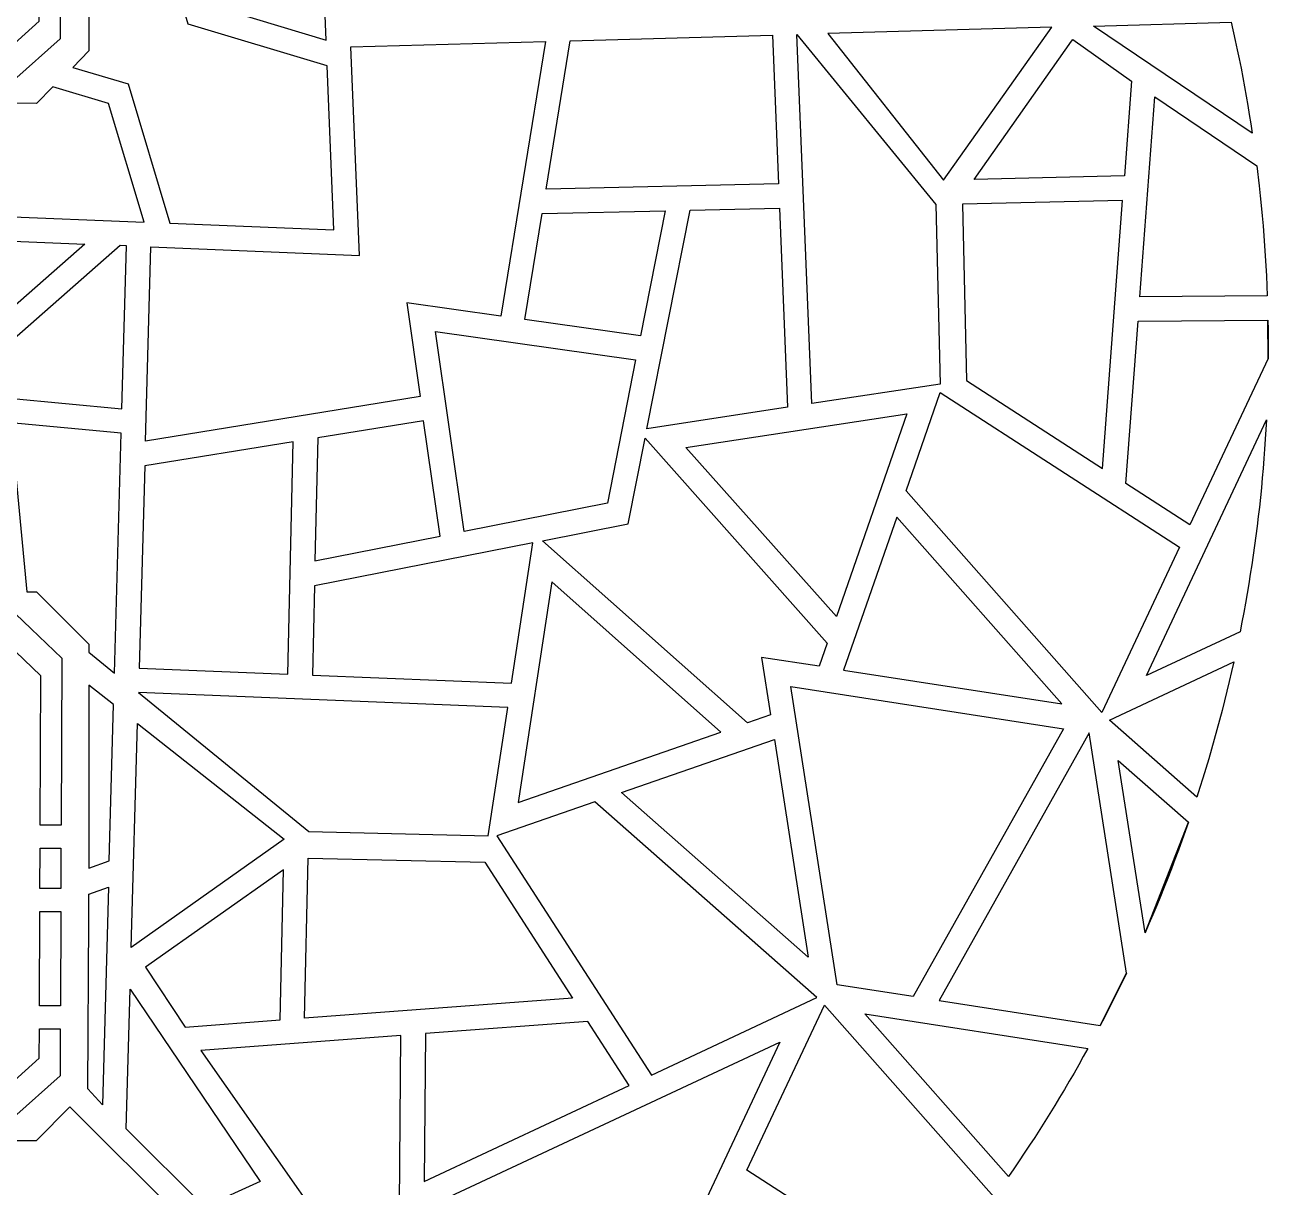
# Model space of a CAD drawing. Header units: centimetres. Extents: x 15.8 to 96.3, y -35.4 to 45.1.
# Drawn here: x 61.86 to 95.72, y -18.02 to 13.64 of the extents above; entities that cross this region are included whole.
import ezdxf

# ---------------------------------------------------------------- set-up
doc = ezdxf.new("R2010")
doc.units = ezdxf.units.CM
doc.header["$MEASUREMENT"] = 0
doc.layers.add('layer 1', color=7, linetype='Continuous')

msp = doc.modelspace()

# ---------------------------------------------------------------- linework, layer by layer
at = {"layer": 'layer 1', "color": 15}
for points, knots in [([(63.60796, 17.51733), (63.60796, 17.51733), (65.1728, 17.45312), (65.1728, 17.45312), (65.1728, 17.45312), (65.1728, 17.45312), (66.30673, 13.66268), (66.30673, 13.66268), (66.30673, 13.66268), (66.30673, 13.66268), (70.09717, 12.52706), (70.09717, 12.52706), (70.09717, 12.52706), (70.09717, 12.52706), (70.28137, 8.05897), (70.28137, 8.05897), (70.28137, 8.05897), (70.28137, 8.05897), (65.81159, 8.24148), (65.81159, 8.24148), (65.81159, 8.24148), (65.81159, 8.24148), (64.67766, 12.03361), (64.67766, 12.03361), (64.67766, 12.03361), (64.67766, 12.03361), (63.16689, 12.48144), (63.16689, 12.48144), (63.16689, 12.48144), (63.16689, 12.48144), (63.60627, 12.93602), (63.60627, 12.93602), (63.60627, 12.93602), (63.60627, 12.93602), (63.60796, 17.51733), (63.60796, 17.51733)], [0, 0, 0, 0, 0.1, 0.1, 0.1, 0.1, 0.2, 0.2, 0.2, 0.2, 0.3, 0.3, 0.3, 0.3, 0.4, 0.4, 0.4, 0.4, 0.5, 0.5, 0.5, 0.5, 0.6, 0.6, 0.6, 0.6, 0.7, 0.7, 0.7, 0.7, 0.8, 0.8, 0.8, 0.8, 1, 1, 1, 1]), ([(66.84242, 14.19668), (66.84242, 14.19668), (65.8758, 17.4227), (65.8758, 17.4227), (65.8758, 17.4227), (65.8758, 17.4227), (69.90283, 17.25878), (69.90283, 17.25878), (69.90283, 17.25878), (69.90283, 17.25878), (70.06844, 13.23006), (70.06844, 13.23006), (70.06844, 13.23006), (70.06844, 13.23006), (66.84242, 14.19668), (66.84242, 14.19668)], [0, 0, 0, 0, 0.2, 0.2, 0.2, 0.2, 0.4, 0.4, 0.4, 0.4, 0.6, 0.6, 0.6, 0.6, 1, 1, 1, 1]), ([(62.82824, 14.64907), (62.82824, 14.64907), (62.25817, 14.64907), (62.25817, 14.64907), (62.25817, 14.64907), (62.25817, 14.64907), (62.25456, 13.74665), (62.25456, 13.74665), (62.25456, 13.74665), (62.25456, 13.74665), (61.10284, 12.7106), (61.10284, 12.7106), (61.10284, 12.7106), (61.10284, 12.7106), (56.38121, 12.7106), (56.38121, 12.7106), (56.38121, 12.7106), (56.38121, 12.7106), (56.38121, 12.13263), (56.38121, 12.13263), (56.38121, 12.13263), (56.38121, 12.13263), (61.56486, 12.13263), (61.56486, 12.13263), (61.56486, 12.13263), (61.56486, 12.13263), (62.82269, 13.26413), (62.82269, 13.26413), (62.82269, 13.26413), (62.82269, 13.26413), (62.82824, 14.64907), (62.82824, 14.64907)], [0, 0, 0, 0, 0.11111111, 0.11111111, 0.11111111, 0.11111111, 0.22222222, 0.22222222, 0.22222222, 0.22222222, 0.33333333, 0.33333333, 0.33333333, 0.33333333, 0.44444444, 0.44444444, 0.44444444, 0.44444444, 0.55555556, 0.55555556, 0.55555556, 0.55555556, 0.66666667, 0.66666667, 0.66666667, 0.66666667, 0.77777778, 0.77777778, 0.77777778, 0.77777778, 1, 1, 1, 1]), ([(83.72789, 13.4075), (83.72789, 13.4075), (89.82673, 13.57987), (89.82673, 13.57987), (89.82673, 13.57987), (89.82673, 13.57987), (86.88293, 9.41596), (86.88293, 9.41596), (86.88293, 9.41596), (86.88293, 9.41596), (83.72789, 13.4075), (83.72789, 13.4075)], [0, 0, 0, 0, 0.25, 0.25, 0.25, 0.25, 0.5, 0.5, 0.5, 0.5, 1, 1, 1, 1]), ([(95.2851, 10.69014), (95.2851, 10.69014), (95.24792, 10.94363), (95.24792, 10.94363), (95.24792, 10.94363), (95.24792, 10.94363), (95.20737, 11.19711), (95.20737, 11.19711), (95.20737, 11.19711), (95.20737, 11.19711), (95.16681, 11.4506), (95.16681, 11.4506), (95.16681, 11.4506), (95.16681, 11.4506), (95.12118, 11.70408), (95.12118, 11.70408), (95.12118, 11.70408), (95.12118, 11.70408), (95.07556, 11.95757), (95.07556, 11.95757), (95.07556, 11.95757), (95.07556, 11.95757), (95.02993, 12.20767), (95.02993, 12.20767), (95.02993, 12.20767), (95.02993, 12.20767), (94.98092, 12.46116), (94.98092, 12.46116), (94.98092, 12.46116), (94.98092, 12.46116), (94.93191, 12.71464), (94.93191, 12.71464), (94.93191, 12.71464), (94.93191, 12.71464), (94.87784, 12.96475), (94.87784, 12.96475), (94.87784, 12.96475), (94.87784, 12.96475), (94.82545, 13.21654), (94.82545, 13.21654), (94.82545, 13.21654), (94.82545, 13.21654), (94.71392, 13.71675), (94.71392, 13.71675), (94.71392, 13.71675), (94.71392, 13.71675), (90.96572, 13.61198), (90.96572, 13.61198), (90.96572, 13.61198), (90.96572, 13.61198), (95.2851, 10.69014), (95.2851, 10.69014)], [0, 0, 0, 0, 0.07142857, 0.07142857, 0.07142857, 0.07142857, 0.14285714, 0.14285714, 0.14285714, 0.14285714, 0.21428571, 0.21428571, 0.21428571, 0.21428571, 0.28571429, 0.28571429, 0.28571429, 0.28571429, 0.35714286, 0.35714286, 0.35714286, 0.35714286, 0.42857143, 0.42857143, 0.42857143, 0.42857143, 0.5, 0.5, 0.5, 0.5, 0.57142857, 0.57142857, 0.57142857, 0.57142857, 0.64285714, 0.64285714, 0.64285714, 0.64285714, 0.71428571, 0.71428571, 0.71428571, 0.71428571, 0.78571429, 0.78571429, 0.78571429, 0.78571429, 0.85714286, 0.85714286, 0.85714286, 0.85714286, 1, 1, 1, 1]), ([(82.38442, 9.31288), (82.38442, 9.31288), (82.21881, 13.36525), (82.21881, 13.36525), (82.21881, 13.36525), (82.21881, 13.36525), (76.71312, 13.20978), (76.71312, 13.20978), (76.71312, 13.20978), (76.71312, 13.20978), (76.05744, 9.16755), (76.05744, 9.16755), (76.05744, 9.16755), (76.05744, 9.16755), (82.38442, 9.31288), (82.38442, 9.31288)], [0, 0, 0, 0, 0.2, 0.2, 0.2, 0.2, 0.4, 0.4, 0.4, 0.4, 0.6, 0.6, 0.6, 0.6, 1, 1, 1, 1]), ([(83.29189, 3.32557), (83.29189, 3.32557), (86.78491, 3.85788), (86.78491, 3.85788), (86.78491, 3.85788), (86.78491, 3.85788), (86.67338, 8.74507), (86.67338, 8.74507), (86.67338, 8.74507), (86.67338, 8.74507), (82.88463, 13.38384), (82.88463, 13.38384), (82.88463, 13.38384), (82.88463, 13.38384), (83.29189, 3.32557), (83.29189, 3.32557)], [0, 0, 0, 0, 0.2, 0.2, 0.2, 0.2, 0.4, 0.4, 0.4, 0.4, 0.6, 0.6, 0.6, 0.6, 1, 1, 1, 1]), ([(90.36919, 13.19626), (90.36919, 13.19626), (87.71098, 9.43455), (87.71098, 9.43455), (87.71098, 9.43455), (87.71098, 9.43455), (91.80391, 9.52918), (91.80391, 9.52918), (91.80391, 9.52918), (91.80391, 9.52918), (91.99825, 12.11135), (91.99825, 12.11135), (91.99825, 12.11135), (91.99825, 12.11135), (90.40299, 13.2402), (90.40299, 13.2402), (90.40299, 13.2402), (90.40299, 13.2402), (90.36919, 13.19626), (90.36919, 13.19626)], [0, 0, 0, 0, 0.16666667, 0.16666667, 0.16666667, 0.16666667, 0.33333333, 0.33333333, 0.33333333, 0.33333333, 0.5, 0.5, 0.5, 0.5, 0.66666667, 0.66666667, 0.66666667, 0.66666667, 1, 1, 1, 1]), ([(74.8255, 5.7117), (74.8255, 5.7117), (76.03716, 13.19119), (76.03716, 13.19119), (76.03716, 13.19119), (76.03716, 13.19119), (70.74271, 13.04417), (70.74271, 13.04417), (70.74271, 13.04417), (70.74271, 13.04417), (70.97591, 7.36442), (70.97591, 7.36442), (70.97591, 7.36442), (70.97591, 7.36442), (65.29617, 7.59763), (65.29617, 7.59763), (65.29617, 7.59763), (65.29617, 7.59763), (65.14915, 2.30318), (65.14915, 2.30318), (65.14915, 2.30318), (65.14915, 2.30318), (72.63033, 3.51653), (72.63033, 3.51653), (72.63033, 3.51653), (72.63033, 3.51653), (72.26362, 6.07503), (72.26362, 6.07503), (72.26362, 6.07503), (72.26362, 6.07503), (74.8255, 5.7117), (74.8255, 5.7117)], [0, 0, 0, 0, 0.11111111, 0.11111111, 0.11111111, 0.11111111, 0.22222222, 0.22222222, 0.22222222, 0.22222222, 0.33333333, 0.33333333, 0.33333333, 0.33333333, 0.44444444, 0.44444444, 0.44444444, 0.44444444, 0.55555556, 0.55555556, 0.55555556, 0.55555556, 0.66666667, 0.66666667, 0.66666667, 0.66666667, 0.77777778, 0.77777778, 0.77777778, 0.77777778, 1, 1, 1, 1]), ([(62.62613, 11.95926), (62.62613, 11.95926), (64.14366, 11.49961), (64.14366, 11.49961), (64.14366, 11.49961), (64.14366, 11.49961), (65.11028, 8.2719), (65.11028, 8.2719), (65.11028, 8.2719), (65.11028, 8.2719), (61.08156, 8.43582), (61.08156, 8.43582), (61.08156, 8.43582), (61.08156, 8.43582), (60.96665, 11.50636), (60.96665, 11.50636), (60.96665, 11.50636), (60.96665, 11.50636), (60.96665, 11.50636), (60.96665, 11.50636), (60.96665, 11.50636), (60.96665, 11.50636), (61.22013, 11.50636), (61.22013, 11.50636), (61.22013, 11.50636), (61.22013, 11.50636), (61.22013, 11.50636), (61.22013, 11.50636), (61.22013, 11.50636), (61.22013, 11.50636), (61.55811, 11.50636), (61.55811, 11.50636), (61.55811, 11.50636), (61.55811, 11.50636), (61.55811, 11.50636), (61.55811, 11.50636), (61.55811, 11.50636), (61.55811, 11.50636), (62.17661, 11.50468), (62.17661, 11.50468), (62.17661, 11.50468), (62.17661, 11.50468), (62.62613, 11.95926), (62.62613, 11.95926)], [0, 0, 0, 0, 0.08333333, 0.08333333, 0.08333333, 0.08333333, 0.16666667, 0.16666667, 0.16666667, 0.16666667, 0.25, 0.25, 0.25, 0.25, 0.33333333, 0.33333333, 0.33333333, 0.33333333, 0.41666667, 0.41666667, 0.41666667, 0.41666667, 0.5, 0.5, 0.5, 0.5, 0.58333333, 0.58333333, 0.58333333, 0.58333333, 0.66666667, 0.66666667, 0.66666667, 0.66666667, 0.75, 0.75, 0.75, 0.75, 0.83333333, 0.83333333, 0.83333333, 0.83333333, 1, 1, 1, 1]), ([(95.69575, 6.26261), (95.69575, 6.26261), (95.68392, 6.53468), (95.68392, 6.53468), (95.68392, 6.53468), (95.68392, 6.53468), (95.67209, 6.80845), (95.67209, 6.80845), (95.67209, 6.80845), (95.67209, 6.80845), (95.65688, 7.08052), (95.65688, 7.08052), (95.65688, 7.08052), (95.65688, 7.08052), (95.63998, 7.35428), (95.63998, 7.35428), (95.63998, 7.35428), (95.63998, 7.35428), (95.62139, 7.62805), (95.62139, 7.62805), (95.62139, 7.62805), (95.62139, 7.62805), (95.60111, 7.90012), (95.60111, 7.90012), (95.60111, 7.90012), (95.60111, 7.90012), (95.58083, 8.1722), (95.58083, 8.1722), (95.58083, 8.1722), (95.58083, 8.1722), (95.55549, 8.44427), (95.55549, 8.44427), (95.55549, 8.44427), (95.55549, 8.44427), (95.53014, 8.71803), (95.53014, 8.71803), (95.53014, 8.71803), (95.53014, 8.71803), (95.50141, 8.99011), (95.50141, 8.99011), (95.50141, 8.99011), (95.50141, 8.99011), (95.47437, 9.26049), (95.47437, 9.26049), (95.47437, 9.26049), (95.47437, 9.26049), (95.40847, 9.80464), (95.40847, 9.80464), (95.40847, 9.80464), (95.40847, 9.80464), (92.63365, 11.68211), (92.63365, 11.68211), (92.63365, 11.68211), (92.63365, 11.68211), (92.2247, 6.23557), (92.2247, 6.23557), (92.2247, 6.23557), (92.2247, 6.23557), (95.69575, 6.26261), (95.69575, 6.26261)], [0, 0, 0, 0, 0.0625, 0.0625, 0.0625, 0.0625, 0.125, 0.125, 0.125, 0.125, 0.1875, 0.1875, 0.1875, 0.1875, 0.25, 0.25, 0.25, 0.25, 0.3125, 0.3125, 0.3125, 0.3125, 0.375, 0.375, 0.375, 0.375, 0.4375, 0.4375, 0.4375, 0.4375, 0.5, 0.5, 0.5, 0.5, 0.5625, 0.5625, 0.5625, 0.5625, 0.625, 0.625, 0.625, 0.625, 0.6875, 0.6875, 0.6875, 0.6875, 0.75, 0.75, 0.75, 0.75, 0.8125, 0.8125, 0.8125, 0.8125, 0.875, 0.875, 0.875, 0.875, 1, 1, 1, 1]), ([(60.44109, 7.79704), (60.44109, 7.79704), (60.31773, 10.85406), (60.31773, 10.85406), (60.31773, 10.85406), (60.31773, 10.85406), (54.31183, 4.02349), (54.31183, 4.02349), (54.31183, 4.02349), (54.31183, 4.02349), (56.22141, 3.57567), (56.22141, 3.57567), (56.22141, 3.57567), (56.22141, 3.57567), (56.66755, 1.66609), (56.66755, 1.66609), (56.66755, 1.66609), (56.66755, 1.66609), (63.49811, 7.6703), (63.49811, 7.6703), (63.49811, 7.6703), (63.49811, 7.6703), (60.44109, 7.79704), (60.44109, 7.79704)], [0, 0, 0, 0, 0.14285714, 0.14285714, 0.14285714, 0.14285714, 0.28571429, 0.28571429, 0.28571429, 0.28571429, 0.42857143, 0.42857143, 0.42857143, 0.42857143, 0.57142857, 0.57142857, 0.57142857, 0.57142857, 0.71428571, 0.71428571, 0.71428571, 0.71428571, 1, 1, 1, 1]), ([(87.40004, 8.76197), (87.40004, 8.76197), (91.7549, 8.86167), (91.7549, 8.86167), (91.7549, 8.86167), (91.7549, 8.86167), (91.20907, 1.55962), (91.20907, 1.55962), (91.20907, 1.55962), (91.20907, 1.55962), (87.50988, 3.95421), (87.50988, 3.95421), (87.50988, 3.95421), (87.50988, 3.95421), (87.40004, 8.76197), (87.40004, 8.76197)], [0, 0, 0, 0, 0.2, 0.2, 0.2, 0.2, 0.4, 0.4, 0.4, 0.4, 0.6, 0.6, 0.6, 0.6, 1, 1, 1, 1]), ([(78.62608, 5.17094), (78.62608, 5.17094), (79.29866, 8.57777), (79.29866, 8.57777), (79.29866, 8.57777), (79.29866, 8.57777), (75.94929, 8.50004), (75.94929, 8.50004), (75.94929, 8.50004), (75.94929, 8.50004), (75.48287, 5.61707), (75.48287, 5.61707), (75.48287, 5.61707), (75.48287, 5.61707), (78.62608, 5.17094), (78.62608, 5.17094)], [0, 0, 0, 0, 0.2, 0.2, 0.2, 0.2, 0.4, 0.4, 0.4, 0.4, 0.6, 0.6, 0.6, 0.6, 1, 1, 1, 1]), ([(82.62945, 3.22586), (82.62945, 3.22586), (82.40977, 8.64706), (82.40977, 8.64706), (82.40977, 8.64706), (82.40977, 8.64706), (79.97969, 8.59298), (79.97969, 8.59298), (79.97969, 8.59298), (79.97969, 8.59298), (78.80352, 2.64285), (78.80352, 2.64285), (78.80352, 2.64285), (78.80352, 2.64285), (82.62945, 3.22586), (82.62945, 3.22586)], [0, 0, 0, 0, 0.2, 0.2, 0.2, 0.2, 0.4, 0.4, 0.4, 0.4, 0.6, 0.6, 0.6, 0.6, 1, 1, 1, 1]), ([(64.46136, 7.63312), (64.46136, 7.63312), (64.63373, 7.62467), (64.63373, 7.62467), (64.63373, 7.62467), (64.63373, 7.62467), (64.50867, 3.18531), (64.50867, 3.18531), (64.50867, 3.18531), (64.50867, 3.18531), (59.89694, 3.6213), (59.89694, 3.6213), (59.89694, 3.6213), (59.89694, 3.6213), (64.46136, 7.63312), (64.46136, 7.63312)], [0, 0, 0, 0, 0.2, 0.2, 0.2, 0.2, 0.4, 0.4, 0.4, 0.4, 0.6, 0.6, 0.6, 0.6, 1, 1, 1, 1]), ([(95.71265, 5.59679), (95.71265, 5.59679), (92.17738, 5.56975), (92.17738, 5.56975), (92.17738, 5.56975), (92.17738, 5.56975), (91.84616, 1.14898), (91.84616, 1.14898), (91.84616, 1.14898), (91.84616, 1.14898), (93.59013, 0.02013), (93.59013, 0.02013), (93.59013, 0.02013), (93.59013, 0.02013), (95.71772, 4.55074), (95.71772, 4.55074), (95.71772, 4.55074), (95.71772, 4.55074), (95.71265, 5.59679), (95.71265, 5.59679)], [0, 0, 0, 0, 0.16666667, 0.16666667, 0.16666667, 0.16666667, 0.33333333, 0.33333333, 0.33333333, 0.33333333, 0.5, 0.5, 0.5, 0.5, 0.66666667, 0.66666667, 0.66666667, 0.66666667, 1, 1, 1, 1]), ([(95.71772, 4.55074), (95.71772, 4.55074), (95.71941, 4.81268), (95.71941, 4.81268), (95.71941, 4.81268), (95.71941, 4.81268), (95.71772, 5.07292), (95.71772, 5.07292), (95.71772, 5.07292), (95.71772, 5.07292), (95.71603, 5.33655), (95.71603, 5.33655), (95.71603, 5.33655), (95.71603, 5.33655), (95.71096, 5.59679), (95.71096, 5.59679), (95.71096, 5.59679), (95.71096, 5.59679), (95.71772, 4.55074), (95.71772, 4.55074)], [0, 0, 0, 0, 0.16666667, 0.16666667, 0.16666667, 0.16666667, 0.33333333, 0.33333333, 0.33333333, 0.33333333, 0.5, 0.5, 0.5, 0.5, 0.66666667, 0.66666667, 0.66666667, 0.66666667, 1, 1, 1, 1]), ([(78.49596, 4.51526), (78.49596, 4.51526), (73.04942, 5.29261), (73.04942, 5.29261), (73.04942, 5.29261), (73.04942, 5.29261), (73.82508, -0.15562), (73.82508, -0.15562), (73.82508, -0.15562), (73.82508, -0.15562), (77.72706, 0.61328), (77.72706, 0.61328), (77.72706, 0.61328), (77.72706, 0.61328), (78.49596, 4.51526), (78.49596, 4.51526)], [0, 0, 0, 0, 0.2, 0.2, 0.2, 0.2, 0.4, 0.4, 0.4, 0.4, 0.6, 0.6, 0.6, 0.6, 1, 1, 1, 1]), ([(86.78998, 3.62637), (86.78998, 3.62637), (85.86054, 0.95295), (85.86054, 0.95295), (85.86054, 0.95295), (85.86054, 0.95295), (91.19217, -5.08844), (91.19217, -5.08844), (91.19217, -5.08844), (91.19217, -5.08844), (93.30623, -0.58655), (93.30623, -0.58655), (93.30623, -0.58655), (93.30623, -0.58655), (86.78998, 3.62637), (86.78998, 3.62637)], [0, 0, 0, 0, 0.2, 0.2, 0.2, 0.2, 0.4, 0.4, 0.4, 0.4, 0.6, 0.6, 0.6, 0.6, 1, 1, 1, 1]), ([(61.91806, -1.80158), (61.91806, -1.80158), (61.477, 2.80339), (61.477, 2.80339), (61.477, 2.80339), (61.477, 2.80339), (64.48839, 2.5178), (64.48839, 2.5178), (64.48839, 2.5178), (64.48839, 2.5178), (64.30589, -4.01366), (64.30589, -4.01366), (64.30589, -4.01366), (64.30589, -4.01366), (63.60627, -3.44248), (63.60627, -3.44248), (63.60627, -3.44248), (63.60627, -3.44248), (63.60627, -3.23124), (63.60627, -3.23124), (63.60627, -3.23124), (63.60627, -3.23124), (62.17661, -1.80158), (62.17661, -1.80158), (62.17661, -1.80158), (62.17661, -1.80158), (61.91806, -1.80158), (61.91806, -1.80158)], [0, 0, 0, 0, 0.125, 0.125, 0.125, 0.125, 0.25, 0.25, 0.25, 0.25, 0.375, 0.375, 0.375, 0.375, 0.5, 0.5, 0.5, 0.5, 0.625, 0.625, 0.625, 0.625, 0.75, 0.75, 0.75, 0.75, 1, 1, 1, 1]), ([(73.17109, -0.28406), (73.17109, -0.28406), (69.76257, -0.95833), (69.76257, -0.95833), (69.76257, -0.95833), (69.76257, -0.95833), (69.83861, 2.38936), (69.83861, 2.38936), (69.83861, 2.38936), (69.83861, 2.38936), (72.72327, 2.85578), (72.72327, 2.85578), (72.72327, 2.85578), (72.72327, 2.85578), (73.17109, -0.28406), (73.17109, -0.28406)], [0, 0, 0, 0, 0.2, 0.2, 0.2, 0.2, 0.4, 0.4, 0.4, 0.4, 0.6, 0.6, 0.6, 0.6, 1, 1, 1, 1]), ([(85.8842, 3.04673), (85.8842, 3.04673), (79.86647, 2.13081), (79.86647, 2.13081), (79.86647, 2.13081), (79.86647, 2.13081), (83.96278, -2.47754), (83.96278, -2.47754), (83.96278, -2.47754), (83.96278, -2.47754), (85.8842, 3.04673), (85.8842, 3.04673)], [0, 0, 0, 0, 0.25, 0.25, 0.25, 0.25, 0.5, 0.5, 0.5, 0.5, 1, 1, 1, 1]), ([(94.95557, -2.88988), (94.95557, -2.88988), (95.00627, -2.62963), (95.00627, -2.62963), (95.00627, -2.62963), (95.00627, -2.62963), (95.05528, -2.3677), (95.05528, -2.3677), (95.05528, -2.3677), (95.05528, -2.3677), (95.10259, -2.10915), (95.10259, -2.10915), (95.10259, -2.10915), (95.10259, -2.10915), (95.14822, -1.84721), (95.14822, -1.84721), (95.14822, -1.84721), (95.14822, -1.84721), (95.19216, -1.58697), (95.19216, -1.58697), (95.19216, -1.58697), (95.19216, -1.58697), (95.23441, -1.32503), (95.23441, -1.32503), (95.23441, -1.32503), (95.23441, -1.32503), (95.27496, -1.06479), (95.27496, -1.06479), (95.27496, -1.06479), (95.27496, -1.06479), (95.31383, -0.80285), (95.31383, -0.80285), (95.31383, -0.80285), (95.31383, -0.80285), (95.35101, -0.54092), (95.35101, -0.54092), (95.35101, -0.54092), (95.35101, -0.54092), (95.38481, -0.27899), (95.38481, -0.27899), (95.38481, -0.27899), (95.38481, -0.27899), (95.4186, -0.01705), (95.4186, -0.01705), (95.4186, -0.01705), (95.4186, -0.01705), (95.45071, 0.24657), (95.45071, 0.24657), (95.45071, 0.24657), (95.45071, 0.24657), (95.48113, 0.50851), (95.48113, 0.50851), (95.48113, 0.50851), (95.48113, 0.50851), (95.50817, 0.77213), (95.50817, 0.77213), (95.50817, 0.77213), (95.50817, 0.77213), (95.53521, 1.03406), (95.53521, 1.03406), (95.53521, 1.03406), (95.53521, 1.03406), (95.56056, 1.29938), (95.56056, 1.29938), (95.56056, 1.29938), (95.56056, 1.29938), (95.58252, 1.56131), (95.58252, 1.56131), (95.58252, 1.56131), (95.58252, 1.56131), (95.6028, 1.82663), (95.6028, 1.82663), (95.6028, 1.82663), (95.6028, 1.82663), (95.62308, 2.08856), (95.62308, 2.08856), (95.62308, 2.08856), (95.62308, 2.08856), (95.63998, 2.35388), (95.63998, 2.35388), (95.63998, 2.35388), (95.63998, 2.35388), (95.65688, 2.6175), (95.65688, 2.6175), (95.65688, 2.6175), (95.65688, 2.6175), (95.6704, 2.88112), (95.6704, 2.88112), (95.6704, 2.88112), (95.6704, 2.88112), (92.41059, -4.07957), (92.41059, -4.07957), (92.41059, -4.07957), (92.41059, -4.07957), (94.95557, -2.88819), (94.95557, -2.88819), (94.95557, -2.88819), (94.95557, -2.88819), (94.95557, -2.88988), (94.95557, -2.88988)], [0, 0, 0, 0, 0.03846154, 0.03846154, 0.03846154, 0.03846154, 0.07692308, 0.07692308, 0.07692308, 0.07692308, 0.11538462, 0.11538462, 0.11538462, 0.11538462, 0.15384615, 0.15384615, 0.15384615, 0.15384615, 0.19230769, 0.19230769, 0.19230769, 0.19230769, 0.23076923, 0.23076923, 0.23076923, 0.23076923, 0.26923077, 0.26923077, 0.26923077, 0.26923077, 0.30769231, 0.30769231, 0.30769231, 0.30769231, 0.34615385, 0.34615385, 0.34615385, 0.34615385, 0.38461538, 0.38461538, 0.38461538, 0.38461538, 0.42307692, 0.42307692, 0.42307692, 0.42307692, 0.46153846, 0.46153846, 0.46153846, 0.46153846, 0.5, 0.5, 0.5, 0.5, 0.53846154, 0.53846154, 0.53846154, 0.53846154, 0.57692308, 0.57692308, 0.57692308, 0.57692308, 0.61538462, 0.61538462, 0.61538462, 0.61538462, 0.65384615, 0.65384615, 0.65384615, 0.65384615, 0.69230769, 0.69230769, 0.69230769, 0.69230769, 0.73076923, 0.73076923, 0.73076923, 0.73076923, 0.76923077, 0.76923077, 0.76923077, 0.76923077, 0.80769231, 0.80769231, 0.80769231, 0.80769231, 0.84615385, 0.84615385, 0.84615385, 0.84615385, 0.88461538, 0.88461538, 0.88461538, 0.88461538, 0.92307692, 0.92307692, 0.92307692, 0.92307692, 1, 1, 1, 1]), ([(83.71268, -3.19744), (83.71268, -3.19744), (78.75283, 2.3826), (78.75283, 2.3826), (78.75283, 2.3826), (78.75283, 2.3826), (78.29148, 0.04885), (78.29148, 0.04885), (78.29148, 0.04885), (78.29148, 0.04885), (75.95773, -0.41249), (75.95773, -0.41249), (75.95773, -0.41249), (75.95773, -0.41249), (81.53778, -5.37234), (81.53778, -5.37234), (81.53778, -5.37234), (81.53778, -5.37234), (82.1698, -5.15265), (82.1698, -5.15265), (82.1698, -5.15265), (82.1698, -5.15265), (81.92646, -3.58612), (81.92646, -3.58612), (81.92646, -3.58612), (81.92646, -3.58612), (83.4913, -3.82946), (83.4913, -3.82946), (83.4913, -3.82946), (83.4913, -3.82946), (83.71268, -3.19744), (83.71268, -3.19744)], [0, 0, 0, 0, 0.11111111, 0.11111111, 0.11111111, 0.11111111, 0.22222222, 0.22222222, 0.22222222, 0.22222222, 0.33333333, 0.33333333, 0.33333333, 0.33333333, 0.44444444, 0.44444444, 0.44444444, 0.44444444, 0.55555556, 0.55555556, 0.55555556, 0.55555556, 0.66666667, 0.66666667, 0.66666667, 0.66666667, 0.77777778, 0.77777778, 0.77777778, 0.77777778, 1, 1, 1, 1]), ([(69.02746, -4.04408), (69.02746, -4.04408), (64.9734, -3.87847), (64.9734, -3.87847), (64.9734, -3.87847), (64.9734, -3.87847), (65.12887, 1.62891), (65.12887, 1.62891), (65.12887, 1.62891), (65.12887, 1.62891), (69.17279, 2.28121), (69.17279, 2.28121), (69.17279, 2.28121), (69.17279, 2.28121), (69.02746, -4.04408), (69.02746, -4.04408)], [0, 0, 0, 0, 0.2, 0.2, 0.2, 0.2, 0.4, 0.4, 0.4, 0.4, 0.6, 0.6, 0.6, 0.6, 1, 1, 1, 1]), ([(90.09711, -4.85185), (90.09711, -4.85185), (84.1605, -3.93255), (84.1605, -3.93255), (84.1605, -3.93255), (84.1605, -3.93255), (85.60874, 0.23136), (85.60874, 0.23136), (85.60874, 0.23136), (85.60874, 0.23136), (90.09711, -4.85185), (90.09711, -4.85185)], [0, 0, 0, 0, 0.25, 0.25, 0.25, 0.25, 0.5, 0.5, 0.5, 0.5, 1, 1, 1, 1]), ([(75.11617, -4.28912), (75.11617, -4.28912), (69.69328, -4.06943), (69.69328, -4.06943), (69.69328, -4.06943), (69.69328, -4.06943), (69.74736, -1.63935), (69.74736, -1.63935), (69.74736, -1.63935), (69.74736, -1.63935), (75.69918, -0.46657), (75.69918, -0.46657), (75.69918, -0.46657), (75.69918, -0.46657), (75.11617, -4.28912), (75.11617, -4.28912)], [0, 0, 0, 0, 0.2, 0.2, 0.2, 0.2, 0.4, 0.4, 0.4, 0.4, 0.6, 0.6, 0.6, 0.6, 1, 1, 1, 1]), ([(75.29529, -7.54386), (75.29529, -7.54386), (76.20953, -1.52613), (76.20953, -1.52613), (76.20953, -1.52613), (76.20953, -1.52613), (80.81619, -5.62244), (80.81619, -5.62244), (80.81619, -5.62244), (80.81619, -5.62244), (75.29529, -7.54386), (75.29529, -7.54386)], [0, 0, 0, 0, 0.25, 0.25, 0.25, 0.25, 0.5, 0.5, 0.5, 0.5, 1, 1, 1, 1]), ([(62.27996, -8.15538), (62.27996, -8.15538), (62.85002, -8.15538), (62.85002, -8.15538), (62.85002, -8.15538), (62.85002, -8.15538), (62.86821, -3.6101), (62.86821, -3.6101), (62.86821, -3.6101), (62.86821, -3.6101), (61.61452, -2.41272), (61.61452, -2.41272), (61.61452, -2.41272), (61.61452, -2.41272), (59.6312, -2.41272), (59.6312, -2.41272), (59.6312, -2.41272), (59.6312, -2.41272), (59.6312, -2.99069), (59.6312, -2.99069), (59.6312, -2.99069), (59.6312, -2.99069), (61.1483, -2.99069), (61.1483, -2.99069), (61.1483, -2.99069), (61.1483, -2.99069), (62.29624, -4.08707), (62.29624, -4.08707), (62.29624, -4.08707), (62.29624, -4.08707), (62.27996, -8.15538), (62.27996, -8.15538)], [0, 0, 0, 0, 0.11111111, 0.11111111, 0.11111111, 0.11111111, 0.22222222, 0.22222222, 0.22222222, 0.22222222, 0.33333333, 0.33333333, 0.33333333, 0.33333333, 0.44444444, 0.44444444, 0.44444444, 0.44444444, 0.55555556, 0.55555556, 0.55555556, 0.55555556, 0.66666667, 0.66666667, 0.66666667, 0.66666667, 0.77777778, 0.77777778, 0.77777778, 0.77777778, 1, 1, 1, 1]), ([(93.77771, -7.39515), (93.77771, -7.39515), (93.86052, -7.1349), (93.86052, -7.1349), (93.86052, -7.1349), (93.86052, -7.1349), (93.94332, -6.87466), (93.94332, -6.87466), (93.94332, -6.87466), (93.94332, -6.87466), (94.02275, -6.61273), (94.02275, -6.61273), (94.02275, -6.61273), (94.02275, -6.61273), (94.10217, -6.35248), (94.10217, -6.35248), (94.10217, -6.35248), (94.10217, -6.35248), (94.17822, -6.08886), (94.17822, -6.08886), (94.17822, -6.08886), (94.17822, -6.08886), (94.25088, -5.82861), (94.25088, -5.82861), (94.25088, -5.82861), (94.25088, -5.82861), (94.32524, -5.56499), (94.32524, -5.56499), (94.32524, -5.56499), (94.32524, -5.56499), (94.39622, -5.30136), (94.39622, -5.30136), (94.39622, -5.30136), (94.39622, -5.30136), (94.46381, -5.03605), (94.46381, -5.03605), (94.46381, -5.03605), (94.46381, -5.03605), (94.5331, -4.77243), (94.5331, -4.77243), (94.5331, -4.77243), (94.5331, -4.77243), (94.59731, -4.50711), (94.59731, -4.50711), (94.59731, -4.50711), (94.59731, -4.50711), (94.65984, -4.24349), (94.65984, -4.24349), (94.65984, -4.24349), (94.65984, -4.24349), (94.72237, -3.97648), (94.72237, -3.97648), (94.72237, -3.97648), (94.72237, -3.97648), (94.78151, -3.71117), (94.78151, -3.71117), (94.78151, -3.71117), (94.78151, -3.71117), (91.40172, -5.29798), (91.40172, -5.29798), (91.40172, -5.29798), (91.40172, -5.29798), (93.77771, -7.39515), (93.77771, -7.39515)], [0, 0, 0, 0, 0.05882353, 0.05882353, 0.05882353, 0.05882353, 0.11764706, 0.11764706, 0.11764706, 0.11764706, 0.17647059, 0.17647059, 0.17647059, 0.17647059, 0.23529412, 0.23529412, 0.23529412, 0.23529412, 0.29411765, 0.29411765, 0.29411765, 0.29411765, 0.35294118, 0.35294118, 0.35294118, 0.35294118, 0.41176471, 0.41176471, 0.41176471, 0.41176471, 0.47058824, 0.47058824, 0.47058824, 0.47058824, 0.52941176, 0.52941176, 0.52941176, 0.52941176, 0.58823529, 0.58823529, 0.58823529, 0.58823529, 0.64705882, 0.64705882, 0.64705882, 0.64705882, 0.70588235, 0.70588235, 0.70588235, 0.70588235, 0.76470588, 0.76470588, 0.76470588, 0.76470588, 0.82352941, 0.82352941, 0.82352941, 0.82352941, 0.88235294, 0.88235294, 0.88235294, 0.88235294, 1, 1, 1, 1]), ([(63.60627, -4.33981), (63.60627, -4.33981), (64.28054, -4.87382), (64.28054, -4.87382), (64.28054, -4.87382), (64.28054, -4.87382), (64.16055, -9.12729), (64.16055, -9.12729), (64.16055, -9.12729), (64.16055, -9.12729), (63.60627, -9.33177), (63.60627, -9.33177), (63.60627, -9.33177), (63.60627, -9.33177), (63.60627, -8.68116), (63.60627, -8.68116), (63.60627, -8.68116), (63.60627, -8.68116), (63.60627, -4.87551), (63.60627, -4.87551), (63.60627, -4.87551), (63.60627, -4.87551), (63.60627, -4.33981), (63.60627, -4.33981)], [0, 0, 0, 0, 0.14285714, 0.14285714, 0.14285714, 0.14285714, 0.28571429, 0.28571429, 0.28571429, 0.28571429, 0.42857143, 0.42857143, 0.42857143, 0.42857143, 0.57142857, 0.57142857, 0.57142857, 0.57142857, 0.71428571, 0.71428571, 0.71428571, 0.71428571, 1, 1, 1, 1]), ([(86.05657, -12.82817), (86.05657, -12.82817), (90.14612, -5.53288), (90.14612, -5.53288), (90.14612, -5.53288), (90.14612, -5.53288), (82.7224, -4.38206), (82.7224, -4.38206), (82.7224, -4.38206), (82.7224, -4.38206), (83.98137, -12.50709), (83.98137, -12.50709), (83.98137, -12.50709), (83.98137, -12.50709), (86.05657, -12.82817), (86.05657, -12.82817)], [0, 0, 0, 0, 0.2, 0.2, 0.2, 0.2, 0.4, 0.4, 0.4, 0.4, 0.6, 0.6, 0.6, 0.6, 1, 1, 1, 1]), ([(74.48414, -8.44458), (74.48414, -8.44458), (69.59527, -8.33304), (69.59527, -8.33304), (69.59527, -8.33304), (69.59527, -8.33304), (64.9565, -4.54429), (64.9565, -4.54429), (64.9565, -4.54429), (64.9565, -4.54429), (75.01477, -4.95156), (75.01477, -4.95156), (75.01477, -4.95156), (75.01477, -4.95156), (74.48414, -8.44458), (74.48414, -8.44458)], [0, 0, 0, 0, 0.2, 0.2, 0.2, 0.2, 0.4, 0.4, 0.4, 0.4, 0.6, 0.6, 0.6, 0.6, 1, 1, 1, 1]), ([(64.76047, -11.48639), (64.76047, -11.48639), (68.92438, -8.54259), (68.92438, -8.54259), (68.92438, -8.54259), (68.92438, -8.54259), (64.93284, -5.38755), (64.93284, -5.38755), (64.93284, -5.38755), (64.93284, -5.38755), (64.76047, -11.48639), (64.76047, -11.48639)], [0, 0, 0, 0, 0.25, 0.25, 0.25, 0.25, 0.5, 0.5, 0.5, 0.5, 1, 1, 1, 1]), ([(91.14654, -13.61904), (91.14654, -13.61904), (86.75788, -12.93801), (86.75788, -12.93801), (86.75788, -12.93801), (86.75788, -12.93801), (90.84743, -5.64103), (90.84743, -5.64103), (90.84743, -5.64103), (90.84743, -5.64103), (91.86306, -12.19108), (91.86306, -12.19108), (91.86306, -12.19108), (91.86306, -12.19108), (91.14654, -13.61904), (91.14654, -13.61904)], [0, 0, 0, 0, 0.2, 0.2, 0.2, 0.2, 0.4, 0.4, 0.4, 0.4, 0.6, 0.6, 0.6, 0.6, 1, 1, 1, 1]), ([(83.19219, -11.75678), (83.19219, -11.75678), (82.27289, -5.82185), (82.27289, -5.82185), (82.27289, -5.82185), (82.27289, -5.82185), (78.10898, -7.26841), (78.10898, -7.26841), (78.10898, -7.26841), (78.10898, -7.26841), (83.19219, -11.75678), (83.19219, -11.75678)], [0, 0, 0, 0, 0.25, 0.25, 0.25, 0.25, 0.5, 0.5, 0.5, 0.5, 1, 1, 1, 1]), ([(93.54789, -8.07956), (93.54789, -8.07956), (91.6383, -6.39304), (91.6383, -6.39304), (91.6383, -6.39304), (91.6383, -6.39304), (92.36665, -11.09434), (92.36665, -11.09434), (92.36665, -11.09434), (92.36665, -11.09434), (93.54789, -8.07956), (93.54789, -8.07956)], [0, 0, 0, 0, 0.25, 0.25, 0.25, 0.25, 0.5, 0.5, 0.5, 0.5, 1, 1, 1, 1]), ([(74.71397, -8.44964), (74.71397, -8.44964), (77.38739, -7.5202), (77.38739, -7.5202), (77.38739, -7.5202), (77.38739, -7.5202), (83.42878, -12.85183), (83.42878, -12.85183), (83.42878, -12.85183), (83.42878, -12.85183), (78.92689, -14.96589), (78.92689, -14.96589), (78.92689, -14.96589), (78.92689, -14.96589), (74.71397, -8.44964), (74.71397, -8.44964)], [0, 0, 0, 0, 0.2, 0.2, 0.2, 0.2, 0.4, 0.4, 0.4, 0.4, 0.6, 0.6, 0.6, 0.6, 1, 1, 1, 1]), ([(92.36665, -11.09265), (92.36665, -11.09265), (92.4748, -10.84592), (92.4748, -10.84592), (92.4748, -10.84592), (92.4748, -10.84592), (92.57958, -10.5992), (92.57958, -10.5992), (92.57958, -10.5992), (92.57958, -10.5992), (92.68435, -10.34909), (92.68435, -10.34909), (92.68435, -10.34909), (92.68435, -10.34909), (92.78743, -10.09899), (92.78743, -10.09899), (92.78743, -10.09899), (92.78743, -10.09899), (92.88883, -9.84888), (92.88883, -9.84888), (92.88883, -9.84888), (92.88883, -9.84888), (92.98853, -9.59878), (92.98853, -9.59878), (92.98853, -9.59878), (92.98853, -9.59878), (93.08485, -9.34529), (93.08485, -9.34529), (93.08485, -9.34529), (93.08485, -9.34529), (93.18118, -9.09519), (93.18118, -9.09519), (93.18118, -9.09519), (93.18118, -9.09519), (93.27581, -8.8417), (93.27581, -8.8417), (93.27581, -8.8417), (93.27581, -8.8417), (93.36876, -8.58822), (93.36876, -8.58822), (93.36876, -8.58822), (93.36876, -8.58822), (93.46001, -8.33473), (93.46001, -8.33473), (93.46001, -8.33473), (93.46001, -8.33473), (93.54789, -8.07787), (93.54789, -8.07787), (93.54789, -8.07787), (93.54789, -8.07787), (92.36665, -11.09265), (92.36665, -11.09265)], [0, 0, 0, 0, 0.07142857, 0.07142857, 0.07142857, 0.07142857, 0.14285714, 0.14285714, 0.14285714, 0.14285714, 0.21428571, 0.21428571, 0.21428571, 0.21428571, 0.28571429, 0.28571429, 0.28571429, 0.28571429, 0.35714286, 0.35714286, 0.35714286, 0.35714286, 0.42857143, 0.42857143, 0.42857143, 0.42857143, 0.5, 0.5, 0.5, 0.5, 0.57142857, 0.57142857, 0.57142857, 0.57142857, 0.64285714, 0.64285714, 0.64285714, 0.64285714, 0.71428571, 0.71428571, 0.71428571, 0.71428571, 0.78571429, 0.78571429, 0.78571429, 0.78571429, 0.85714286, 0.85714286, 0.85714286, 0.85714286, 1, 1, 1, 1]), ([(62.84752, -8.78257), (62.84752, -8.78257), (62.27746, -8.78257), (62.27746, -8.78257), (62.27746, -8.78257), (62.27746, -8.78257), (62.27305, -9.88378), (62.27305, -9.88378), (62.27305, -9.88378), (62.27305, -9.88378), (62.84311, -9.88378), (62.84311, -9.88378), (62.84311, -9.88378), (62.84311, -9.88378), (62.84752, -8.78257), (62.84752, -8.78257)], [0, 0, 0, 0, 0.2, 0.2, 0.2, 0.2, 0.4, 0.4, 0.4, 0.4, 0.6, 0.6, 0.6, 0.6, 1, 1, 1, 1]), ([(69.57837, -9.05801), (69.57837, -9.05801), (69.47866, -13.41457), (69.47866, -13.41457), (69.47866, -13.41457), (69.47866, -13.41457), (76.78072, -12.87042), (76.78072, -12.87042), (76.78072, -12.87042), (76.78072, -12.87042), (74.38613, -9.16954), (74.38613, -9.16954), (74.38613, -9.16954), (74.38613, -9.16954), (69.57837, -9.05801), (69.57837, -9.05801)], [0, 0, 0, 0, 0.2, 0.2, 0.2, 0.2, 0.4, 0.4, 0.4, 0.4, 0.6, 0.6, 0.6, 0.6, 1, 1, 1, 1]), ([(65.14577, -12.03054), (65.14577, -12.03054), (68.90579, -9.37064), (68.90579, -9.37064), (68.90579, -9.37064), (68.90579, -9.37064), (68.81284, -13.46357), (68.81284, -13.46357), (68.81284, -13.46357), (68.81284, -13.46357), (66.22899, -13.65791), (66.22899, -13.65791), (66.22899, -13.65791), (66.22899, -13.65791), (65.14577, -12.03054), (65.14577, -12.03054)], [0, 0, 0, 0, 0.2, 0.2, 0.2, 0.2, 0.4, 0.4, 0.4, 0.4, 0.6, 0.6, 0.6, 0.6, 1, 1, 1, 1]), ([(63.58261, -15.34105), (63.58261, -15.34105), (63.97467, -15.78042), (63.97467, -15.78042), (63.97467, -15.78042), (63.97467, -15.78042), (64.14028, -9.84381), (64.14028, -9.84381), (64.14028, -9.84381), (64.14028, -9.84381), (63.60627, -10.03815), (63.60627, -10.03815), (63.60627, -10.03815), (63.60627, -10.03815), (63.60627, -10.72425), (63.60627, -10.72425), (63.60627, -10.72425), (63.60627, -10.72425), (63.58261, -15.34105), (63.58261, -15.34105)], [0, 0, 0, 0, 0.16666667, 0.16666667, 0.16666667, 0.16666667, 0.33333333, 0.33333333, 0.33333333, 0.33333333, 0.5, 0.5, 0.5, 0.5, 0.66666667, 0.66666667, 0.66666667, 0.66666667, 1, 1, 1, 1]), ([(62.26025, -13.08283), (62.26025, -13.08283), (62.83031, -13.08283), (62.83031, -13.08283), (62.83031, -13.08283), (62.83031, -13.08283), (62.8406, -10.51097), (62.8406, -10.51097), (62.8406, -10.51097), (62.8406, -10.51097), (62.27054, -10.51097), (62.27054, -10.51097), (62.27054, -10.51097), (62.27054, -10.51097), (62.26025, -13.08283), (62.26025, -13.08283)], [0, 0, 0, 0, 0.2, 0.2, 0.2, 0.2, 0.4, 0.4, 0.4, 0.4, 0.6, 0.6, 0.6, 0.6, 1, 1, 1, 1]), ([(91.14654, -13.61904), (91.14654, -13.61904), (91.2699, -13.38246), (91.2699, -13.38246), (91.2699, -13.38246), (91.2699, -13.38246), (91.39158, -13.14418), (91.39158, -13.14418), (91.39158, -13.14418), (91.39158, -13.14418), (91.51156, -12.90929), (91.51156, -12.90929), (91.51156, -12.90929), (91.51156, -12.90929), (91.62985, -12.66932), (91.62985, -12.66932), (91.62985, -12.66932), (91.62985, -12.66932), (91.74815, -12.43105), (91.74815, -12.43105), (91.74815, -12.43105), (91.74815, -12.43105), (91.86306, -12.18939), (91.86306, -12.18939), (91.86306, -12.18939), (91.86306, -12.18939), (91.14654, -13.61904), (91.14654, -13.61904)], [0, 0, 0, 0, 0.125, 0.125, 0.125, 0.125, 0.25, 0.25, 0.25, 0.25, 0.375, 0.375, 0.375, 0.375, 0.5, 0.5, 0.5, 0.5, 0.625, 0.625, 0.625, 0.625, 0.75, 0.75, 0.75, 0.75, 1, 1, 1, 1]), ([(64.6219, -16.42597), (64.6219, -16.42597), (66.75455, -18.55524), (66.75455, -18.55524), (66.75455, -18.55524), (66.75455, -18.55524), (68.27208, -17.86238), (68.27208, -17.86238), (68.27208, -17.86238), (68.27208, -17.86238), (64.72836, -12.62538), (64.72836, -12.62538), (64.72836, -12.62538), (64.72836, -12.62538), (64.6219, -16.42597), (64.6219, -16.42597)], [0, 0, 0, 0, 0.2, 0.2, 0.2, 0.2, 0.4, 0.4, 0.4, 0.4, 0.6, 0.6, 0.6, 0.6, 1, 1, 1, 1]), ([(86.37258, -20.69296), (86.37258, -20.69296), (86.55002, -20.48003), (86.55002, -20.48003), (86.55002, -20.48003), (86.55002, -20.48003), (86.72577, -20.2671), (86.72577, -20.2671), (86.72577, -20.2671), (86.72577, -20.2671), (86.90321, -20.0508), (86.90321, -20.0508), (86.90321, -20.0508), (86.90321, -20.0508), (87.07558, -19.83449), (87.07558, -19.83449), (87.07558, -19.83449), (87.07558, -19.83449), (87.24964, -19.61649), (87.24964, -19.61649), (87.24964, -19.61649), (87.24964, -19.61649), (87.42032, -19.3985), (87.42032, -19.3985), (87.42032, -19.3985), (87.42032, -19.3985), (87.58931, -19.17712), (87.58931, -19.17712), (87.58931, -19.17712), (87.58931, -19.17712), (87.7583, -18.95574), (87.7583, -18.95574), (87.7583, -18.95574), (87.7583, -18.95574), (87.92391, -18.73437), (87.92391, -18.73437), (87.92391, -18.73437), (87.92391, -18.73437), (88.08952, -18.5113), (88.08952, -18.5113), (88.08952, -18.5113), (88.08952, -18.5113), (88.25175, -18.28654), (88.25175, -18.28654), (88.25175, -18.28654), (88.25175, -18.28654), (83.63832, -13.06138), (83.63832, -13.06138), (83.63832, -13.06138), (83.63832, -13.06138), (81.52426, -17.55989), (81.52426, -17.55989), (81.52426, -17.55989), (81.52426, -17.55989), (86.37258, -20.69296), (86.37258, -20.69296)], [0, 0, 0, 0, 0.06666667, 0.06666667, 0.06666667, 0.06666667, 0.13333333, 0.13333333, 0.13333333, 0.13333333, 0.2, 0.2, 0.2, 0.2, 0.26666667, 0.26666667, 0.26666667, 0.26666667, 0.33333333, 0.33333333, 0.33333333, 0.33333333, 0.4, 0.4, 0.4, 0.4, 0.46666667, 0.46666667, 0.46666667, 0.46666667, 0.53333333, 0.53333333, 0.53333333, 0.53333333, 0.6, 0.6, 0.6, 0.6, 0.66666667, 0.66666667, 0.66666667, 0.66666667, 0.73333333, 0.73333333, 0.73333333, 0.73333333, 0.8, 0.8, 0.8, 0.8, 0.86666667, 0.86666667, 0.86666667, 0.86666667, 1, 1, 1, 1]), ([(78.32021, -15.25318), (78.32021, -15.25318), (72.74017, -17.86914), (72.74017, -17.86914), (72.74017, -17.86914), (72.74017, -17.86914), (72.77059, -13.83535), (72.77059, -13.83535), (72.77059, -13.83535), (72.77059, -13.83535), (77.19136, -13.50582), (77.19136, -13.50582), (77.19136, -13.50582), (77.19136, -13.50582), (78.32021, -15.25318), (78.32021, -15.25318)], [0, 0, 0, 0, 0.2, 0.2, 0.2, 0.2, 0.4, 0.4, 0.4, 0.4, 0.6, 0.6, 0.6, 0.6, 1, 1, 1, 1]), ([(88.64549, -17.72719), (88.64549, -17.72719), (88.79251, -17.51595), (88.79251, -17.51595), (88.79251, -17.51595), (88.79251, -17.51595), (88.93784, -17.30302), (88.93784, -17.30302), (88.93784, -17.30302), (88.93784, -17.30302), (89.0798, -17.0901), (89.0798, -17.0901), (89.0798, -17.0901), (89.0798, -17.0901), (89.22175, -16.87886), (89.22175, -16.87886), (89.22175, -16.87886), (89.22175, -16.87886), (89.36201, -16.66424), (89.36201, -16.66424), (89.36201, -16.66424), (89.36201, -16.66424), (89.50058, -16.44793), (89.50058, -16.44793), (89.50058, -16.44793), (89.50058, -16.44793), (89.63915, -16.23163), (89.63915, -16.23163), (89.63915, -16.23163), (89.63915, -16.23163), (89.77434, -16.01363), (89.77434, -16.01363), (89.77434, -16.01363), (89.77434, -16.01363), (89.90785, -15.79394), (89.90785, -15.79394), (89.90785, -15.79394), (89.90785, -15.79394), (90.04135, -15.57426), (90.04135, -15.57426), (90.04135, -15.57426), (90.04135, -15.57426), (90.17485, -15.35626), (90.17485, -15.35626), (90.17485, -15.35626), (90.17485, -15.35626), (90.30497, -15.13319), (90.30497, -15.13319), (90.30497, -15.13319), (90.30497, -15.13319), (90.4334, -14.91182), (90.4334, -14.91182), (90.4334, -14.91182), (90.4334, -14.91182), (90.56015, -14.68875), (90.56015, -14.68875), (90.56015, -14.68875), (90.56015, -14.68875), (90.68689, -14.46399), (90.68689, -14.46399), (90.68689, -14.46399), (90.68689, -14.46399), (90.81194, -14.23924), (90.81194, -14.23924), (90.81194, -14.23924), (90.81194, -14.23924), (84.73338, -13.29796), (84.73338, -13.29796), (84.73338, -13.29796), (84.73338, -13.29796), (88.64549, -17.72719), (88.64549, -17.72719)], [0, 0, 0, 0, 0.05263158, 0.05263158, 0.05263158, 0.05263158, 0.10526316, 0.10526316, 0.10526316, 0.10526316, 0.15789474, 0.15789474, 0.15789474, 0.15789474, 0.21052632, 0.21052632, 0.21052632, 0.21052632, 0.26315789, 0.26315789, 0.26315789, 0.26315789, 0.31578947, 0.31578947, 0.31578947, 0.31578947, 0.36842105, 0.36842105, 0.36842105, 0.36842105, 0.42105263, 0.42105263, 0.42105263, 0.42105263, 0.47368421, 0.47368421, 0.47368421, 0.47368421, 0.52631579, 0.52631579, 0.52631579, 0.52631579, 0.57894737, 0.57894737, 0.57894737, 0.57894737, 0.63157895, 0.63157895, 0.63157895, 0.63157895, 0.68421053, 0.68421053, 0.68421053, 0.68421053, 0.73684211, 0.73684211, 0.73684211, 0.73684211, 0.78947368, 0.78947368, 0.78947368, 0.78947368, 0.84210526, 0.84210526, 0.84210526, 0.84210526, 0.89473684, 0.89473684, 0.89473684, 0.89473684, 1, 1, 1, 1]), ([(59.9681, -15.53769), (59.9681, -15.53769), (59.9681, -16.11566), (59.9681, -16.11566), (59.9681, -16.11566), (59.9681, -16.11566), (61.56486, -16.11566), (61.56486, -16.11566), (61.56486, -16.11566), (61.56486, -16.11566), (62.8227, -14.98416), (62.8227, -14.98416), (62.8227, -14.98416), (62.8227, -14.98416), (62.8278, -13.71003), (62.8278, -13.71003), (62.8278, -13.71003), (62.8278, -13.71003), (62.25774, -13.71003), (62.25774, -13.71003), (62.25774, -13.71003), (62.25774, -13.71003), (62.25458, -14.50164), (62.25458, -14.50164), (62.25458, -14.50164), (62.25458, -14.50164), (61.10284, -15.53769), (61.10284, -15.53769), (61.10284, -15.53769), (61.10284, -15.53769), (59.9681, -15.53769), (59.9681, -15.53769)], [0, 0, 0, 0, 0.11111111, 0.11111111, 0.11111111, 0.11111111, 0.22222222, 0.22222222, 0.22222222, 0.22222222, 0.33333333, 0.33333333, 0.33333333, 0.33333333, 0.44444444, 0.44444444, 0.44444444, 0.44444444, 0.55555556, 0.55555556, 0.55555556, 0.55555556, 0.66666667, 0.66666667, 0.66666667, 0.66666667, 0.77777778, 0.77777778, 0.77777778, 0.77777778, 1, 1, 1, 1]), ([(66.65822, -14.29331), (66.65822, -14.29331), (72.10477, -13.88436), (72.10477, -13.88436), (72.10477, -13.88436), (72.10477, -13.88436), (72.04224, -21.97897), (72.04224, -21.97897), (72.04224, -21.97897), (72.04224, -21.97897), (66.65822, -14.29331), (66.65822, -14.29331)], [0, 0, 0, 0, 0.25, 0.25, 0.25, 0.25, 0.5, 0.5, 0.5, 0.5, 1, 1, 1, 1]), ([(77.55469, -23.75505), (77.55469, -23.75505), (77.88422, -23.75336), (77.88422, -23.75336), (77.88422, -23.75336), (77.88422, -23.75336), (82.41991, -14.07025), (82.41991, -14.07025), (82.41991, -14.07025), (82.41991, -14.07025), (72.7351, -18.60255), (72.7351, -18.60255), (72.7351, -18.60255), (72.7351, -18.60255), (72.73172, -18.93208), (72.73172, -18.93208), (72.73172, -18.93208), (72.73172, -18.93208), (76.61342, -19.87336), (76.61342, -19.87336), (76.61342, -19.87336), (76.61342, -19.87336), (77.55469, -23.75505), (77.55469, -23.75505)], [0, 0, 0, 0, 0.14285714, 0.14285714, 0.14285714, 0.14285714, 0.28571429, 0.28571429, 0.28571429, 0.28571429, 0.42857143, 0.42857143, 0.42857143, 0.42857143, 0.57142857, 0.57142857, 0.57142857, 0.57142857, 0.71428571, 0.71428571, 0.71428571, 0.71428571, 1, 1, 1, 1]), ([(61.15929, -16.74705), (61.15929, -16.74705), (59.69753, -20.49693), (59.69753, -20.49693), (59.69753, -20.49693), (59.69753, -20.49693), (53.89949, -22.75125), (53.89949, -22.75125), (53.89949, -22.75125), (53.89949, -22.75125), (58.05326, -26.90502), (58.05326, -26.90502), (58.05326, -26.90502), (58.05326, -26.90502), (60.57797, -21.37568), (60.57797, -21.37568), (60.57797, -21.37568), (60.57797, -21.37568), (66.10901, -18.84928), (66.10901, -18.84928), (66.10901, -18.84928), (66.10901, -18.84928), (63.08747, -15.8345), (63.08747, -15.8345), (63.08747, -15.8345), (63.08747, -15.8345), (62.17661, -16.74536), (62.17661, -16.74536), (62.17661, -16.74536), (62.17661, -16.74536), (61.15929, -16.74705), (61.15929, -16.74705)], [0, 0, 0, 0, 0.11111111, 0.11111111, 0.11111111, 0.11111111, 0.22222222, 0.22222222, 0.22222222, 0.22222222, 0.33333333, 0.33333333, 0.33333333, 0.33333333, 0.44444444, 0.44444444, 0.44444444, 0.44444444, 0.55555556, 0.55555556, 0.55555556, 0.55555556, 0.66666667, 0.66666667, 0.66666667, 0.66666667, 0.77777778, 0.77777778, 0.77777778, 0.77777778, 1, 1, 1, 1])]:
    msp.add_open_spline(points, degree=3, knots=knots, dxfattribs=at)

doc.saveas('drawing.dxf')
